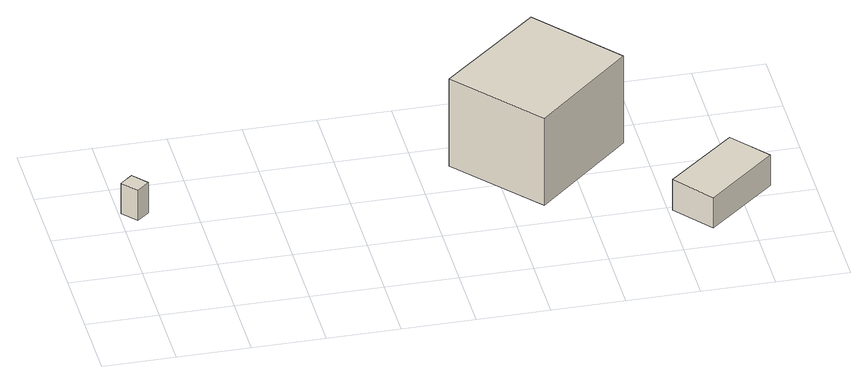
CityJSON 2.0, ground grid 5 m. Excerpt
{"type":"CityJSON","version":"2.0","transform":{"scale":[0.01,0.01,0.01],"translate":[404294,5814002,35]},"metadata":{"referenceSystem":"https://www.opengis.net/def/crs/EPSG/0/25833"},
"CityObjects":{
"building1":{"type":"Building","attributes":{"Gemeindeschluessel":"11000009","BezugspunktDach":"2200","function":"51009_1610","measuredHeight":2.37,"storeysAboveGround":0},"address":[{"country":"Germany","locality":"Berlin"}],"geometry":[{"type":"Solid","lod":"1","boundaries":[[[[0,1,2,3]],[[4,5,6,7]],[[4,7,3,2]],[[5,4,2,1]],[[6,5,1,0]],[[7,6,0,3]]]]}]},
"building2":{"type":"Building","attributes":{"Gemeindeschluessel":"11000009","BezugspunktDach":"2200","function":"31001_1010","measuredHeight":7.24,"storeysAboveGround":2},"address":[{"country":"Germany","locality":"Berlin","thoroughfareNumber":"22","thoroughfareName":"Genovevastraße"}],"geometry":[{"type":"Solid","lod":"1","boundaries":[[[[8,9,10,11]],[[12,13,14,15]],[[12,15,11,10]],[[13,12,10,9]],[[14,13,9,8]],[[15,14,8,11]]]]}]},
"building3":{"type":"Building","attributes":{"Gemeindeschluessel":"11000009","BezugspunktDach":"2200","function":"31001_2000","measuredHeight":2.38,"storeysAboveGround":1},"address":[{"country":"Germany","locality":"Berlin","thoroughfareNumber":"24 (4)","thoroughfareName":"Genovevastraße"}],"geometry":[{"type":"Solid","lod":"1","boundaries":[[[[16,17,18,19]],[[20,21,22,23]],[[20,23,19,18]],[[21,20,18,17]],[[22,21,17,16]],[[23,22,16,19]]]]}]}
},
"vertices":[
[103,1110,242],[190,1185,242],[101,1291,242],[13,1217,242],[101,1291,5],[190,1185,5],[103,1110,5],[13,1217,5],
[2694,566,783],[3355,1163,783],[2869,1739,783],[2188,1150,783],[2869,1739,100],[3355,1163,100],[2694,566,100],[2188,1150,100],
[3707,50,348],[4178,457,348],[3965,718,348],[3492,317,348],[3965,718,110],[4178,457,110],[3707,50,110],[3492,317,110]
]}
